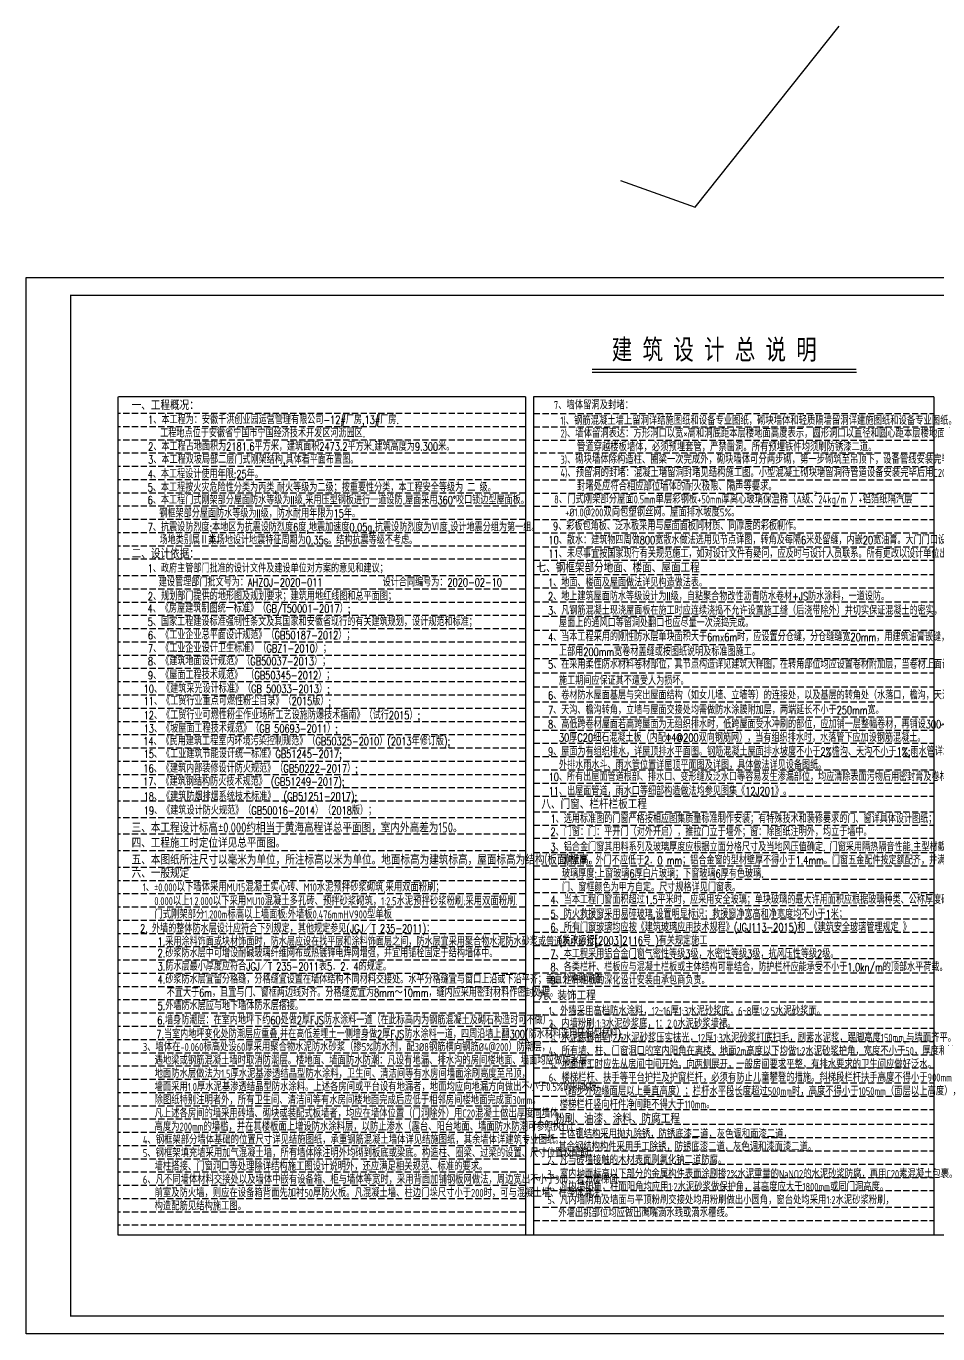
# Model space of a CAD drawing. Extents: x 180850 to 1399066, y 113487 to 334416.
# Drawn here: x 243035 to 279296, y 232804 to 284796 of the extents above; entities that cross this region are included whole.
import ezdxf

# ---------------------------------------------------------------- set-up
doc = ezdxf.new("R2010")
doc.units = 0
doc.header["$LTSCALE"] = 1000
doc.linetypes.add('DASH', pattern=[0.35, 0.25, -0.1])
for name, color, linetype in [('BORDER', 7, 'Continuous'), ('PUB_TITLE', 4, 'Continuous'), ('STAIR', 2, 'Continuous'), ('填充', 251, 'Continuous'), ('文字', 7, 'Continuous')]:
    doc.layers.add(name, color=color, linetype=linetype)
doc.styles.add('C', font='tssdeng.shx', dxfattribs={"height": 3, "bigfont": 'tssdchn.shx'})
doc.styles.add('HZTXT', font='romans.shx', dxfattribs={"width": 0.75, "height": 300, "bigfont": 'HZTXT.shx'})
doc.styles.add('宋体', font='')
doc.styles.get('宋体').set_extended_font_data('SimSun')

msp = doc.modelspace()

# ---------------------------------------------------------------- linework, layer by layer
for p, q in [((269641.14, 277594.07), (275366.38, 284796.14)), ((266672.5, 278653.2), (269641.14, 277594.07))]:
    msp.add_line(p, q)
at = {"color": 2}
msp.add_line((265544.77, 271039.16), (276059.41, 271039.16), dxfattribs=at)
at = {"layer": 'BORDER', "const_width": 53.03}
msp.add_lwpolyline([(244802.28, 233511.01), (244802.28, 274096.86), (301792.18, 274096.86), (301792.18, 233511.01)], close=True, dxfattribs=at)
at = {"layer": 'PUB_TITLE'}
msp.add_lwpolyline([(243034.61, 232803.94), (243034.61, 274803.93), (302499.25, 274803.93), (302499.25, 232803.94)], close=True, dxfattribs=at)
at = {"layer": 'STAIR', "const_width": 53.19}
msp.add_lwpolyline([(265546.62, 271155.77), (276058.57, 271155.77)], dxfattribs=at)
at = {"layer": '填充'}
for p, q in [((246683.79, 270053.23), (246683.79, 236741.92)), ((262890.06, 270053.23), (246710.81, 270053.23)), ((262890.06, 270053.23), (262890.06, 236741.92)), ((263219.39, 270053.23), (263219.39, 236741.92)), ((279131.32, 270053.23), (263219.39, 270053.23)), ((279131.32, 270053.23), (279131.32, 236741.92)), ((246683.79, 236741.92), (294577.04, 236741.92))]:
    msp.add_line(p, q, dxfattribs=at)
at = {"layer": '填充', "linetype": 'DASH'}
for p, q in [((262890.06, 269394.56), (246710.81, 269394.56)), ((263219.39, 269394.56), (279131.32, 269394.56)), ((262890.06, 268867.62), (246710.81, 268867.62)), ((263219.39, 268867.62), (279131.32, 268867.62)), ((262890.06, 268340.68), (246710.81, 268340.68)), ((263219.39, 268340.68), (279131.32, 268340.68)), ((262890.06, 267813.75), (246710.81, 267813.75)), ((279131.32, 267813.75), (263219.39, 267813.75)), ((262890.06, 267286.81), (246710.81, 267286.81)), ((263219.39, 267286.81), (279131.32, 267286.81)), ((262890.06, 266759.87), (246710.81, 266759.87)), ((263219.39, 266759.87), (279131.32, 266759.87)), ((262890.06, 266232.93), (246710.81, 266232.93)), ((263219.39, 266232.93), (279131.32, 266232.93)), ((262890.06, 265705.99), (246710.81, 265705.99)), ((263219.39, 265705.99), (279131.32, 265705.99)), ((262890.06, 265179.06), (246710.81, 265179.06)), ((263219.39, 265179.06), (279131.32, 265179.06)), ((262890.06, 264652.12), (246710.81, 264652.12)), ((263219.39, 264652.12), (279131.32, 264652.12)), ((262890.06, 264125.18), (246710.81, 264125.18)), ((263219.39, 264088.22), (279131.32, 264088.22)), ((262890.06, 263598.24), (246710.81, 263598.24)), ((263219.39, 263561.28), (279131.32, 263561.28)), ((262890.06, 262939.57), (246710.81, 262939.57)), ((263219.39, 262997.38), (279131.32, 262997.38)), ((262890.06, 262412.63), (246710.81, 262412.63)), ((263219.39, 262470.44), (279131.32, 262470.44)), ((262890.06, 261885.69), (246710.81, 261885.69)), ((263219.39, 261906.54), (279131.32, 261906.54)), ((262890.06, 261358.75), (246710.81, 261358.75)), ((263219.39, 261342.64), (279131.32, 261342.64)), ((262890.06, 260831.82), (246710.81, 260831.82)), ((263219.39, 260778.74), (279131.32, 260778.74)), ((262890.06, 260304.88), (246710.81, 260304.88)), ((263219.39, 260214.84), (279131.32, 260214.84)), ((262890.06, 259777.94), (246710.81, 259777.94)), ((263219.39, 259650.94), (279131.32, 259650.94)), ((262890.06, 259251), (246710.81, 259251)), ((263219.39, 259087.04), (279131.32, 259087.04)), ((262890.06, 258724.06), (246710.81, 258724.06)), ((263219.39, 258523.14), (279131.32, 258523.14)), ((262890.06, 258197.13), (246710.81, 258197.13)), ((262890.06, 258197.13), (246710.81, 258197.13)), ((263219.39, 257928.95), (279131.32, 257928.95)), ((262890.06, 257670.19), (246710.81, 257670.19)), ((262890.06, 257143.25), (246710.81, 257143.25)), ((262890.06, 257143.25), (246710.81, 257143.25)), ((263219.39, 257337.53), (279131.32, 257337.53)), ((262890.06, 256616.31), (246710.81, 256616.31)), ((262890.06, 256616.31), (246710.81, 256616.31)), ((263219.39, 256810.59), (279131.32, 256810.59)), ((262890.06, 256089.37), (246710.81, 256089.37)), ((262890.06, 256089.37), (246710.81, 256089.37)), ((263219.39, 256283.65), (279131.32, 256283.65)), ((262890.06, 255562.44), (246710.81, 255562.44)), ((262890.06, 255562.44), (246710.81, 255562.44)), ((263219.39, 255756.71), (279131.32, 255756.71)), ((262890.06, 255035.5), (246710.81, 255035.5)), ((262890.06, 255035.5), (246710.81, 255035.5)), ((263219.39, 255229.78), (279131.32, 255229.78)), ((262890.06, 254508.56), (246710.81, 254508.56)), ((262890.06, 254508.56), (246710.81, 254508.56)), ((263219.39, 254702.84), (279131.32, 254702.84)), ((262890.06, 253981.62), (246710.81, 253981.62)), ((262890.06, 253981.62), (246710.81, 253981.62)), ((263219.39, 254175.9), (279131.32, 254175.9)), ((262890.06, 253322.95), (246710.81, 253322.95)), ((263219.39, 253560.37), (279131.32, 253560.37)), ((263219.39, 253033.43), (279131.32, 253033.43)), ((262890.06, 252664.28), (246710.81, 252664.28)), ((263219.39, 252506.49), (279131.32, 252506.49)), ((262890.06, 252005.6), (246710.81, 252005.6)), ((263219.39, 251936.41), (279131.32, 251936.41)), ((262890.06, 251346.93), (246710.81, 251346.93)), ((263219.39, 251409.48), (279131.32, 251409.48)), ((262890.06, 250819.99), (246710.81, 250819.99)), ((263219.39, 250882.54), (279131.32, 250882.54)), ((262890.06, 250293.05), (246710.81, 250293.05)), ((263219.39, 250355.6), (279131.32, 250355.6)), ((262890.06, 249766.12), (246710.81, 249766.12)), ((263219.39, 249828.66), (279131.32, 249828.66)), ((262890.06, 249239.18), (246710.81, 249239.18)), ((263219.39, 249301.72), (279131.32, 249301.72)), ((262890.06, 248712.24), (246710.81, 248712.24)), ((263219.39, 248774.79), (279131.32, 248774.79)), ((262890.06, 248185.3), (246710.81, 248185.3)), ((263219.39, 248247.85), (279131.32, 248247.85)), ((262890.06, 247658.36), (246710.81, 247658.36)), ((263219.39, 247721.81), (279131.32, 247721.81)), ((262890.06, 247131.43), (246710.81, 247131.43)), ((263219.39, 247153.1), (279131.32, 247153.1)), ((262890.06, 246604.49), (246710.81, 246604.49)), ((263219.39, 246626.17), (279131.32, 246626.17)), ((262890.06, 246077.55), (246710.81, 246077.55)), ((263219.39, 246008.36), (279131.32, 246008.36)), ((262890.06, 245550.61), (246710.81, 245550.61)), ((263219.39, 245481.42), (279131.32, 245481.42)), ((262890.06, 245023.67), (246710.81, 245023.67)), ((263219.39, 244954.48), (279131.32, 244954.48)), ((262890.06, 244496.74), (246710.81, 244496.74)), ((263219.39, 244427.55), (279131.32, 244427.55)), ((262890.06, 243969.8), (246710.81, 243969.8)), ((263219.39, 243900.61), (279131.32, 243900.61)), ((262890.06, 243442.86), (246710.81, 243442.86)), ((263219.39, 243373.67), (279131.32, 243373.67)), ((262890.06, 242915.92), (246710.81, 242915.92)), ((262890.06, 242388.98), (246710.81, 242388.98)), ((263219.39, 242780.11), (279131.32, 242780.11)), ((262890.06, 241862.05), (246710.81, 241862.05)), ((263219.39, 242253.17), (279131.32, 242253.17)), ((262890.06, 241335.11), (246710.81, 241335.11)), ((263219.39, 241726.23), (279131.32, 241726.23)), ((262890.06, 240808.17), (246710.81, 240808.17)), ((263219.39, 241134.18), (279131.32, 241134.18)), ((262890.06, 240281.23), (246710.81, 240281.23)), ((263219.39, 240607.25), (279131.32, 240607.25)), ((262890.06, 239754.29), (246710.81, 239754.29)), ((263219.39, 240080.31), (279131.32, 240080.31)), ((262890.06, 239227.36), (246710.81, 239227.36)), ((263219.39, 239553.37), (279131.32, 239553.37)), ((262890.06, 238700.42), (246710.81, 238700.42)), ((263219.39, 239026.43), (279131.32, 239026.43)), ((262890.06, 238173.48), (246710.81, 238173.48)), ((263219.39, 238499.49), (279131.32, 238499.49)), ((263219.39, 238499.49), (279131.32, 238499.49)), ((262890.06, 237646.54), (246710.81, 237646.54)), ((263219.39, 237840.82), (279131.32, 237840.82)), ((262890.06, 237119.6), (246710.81, 237119.6)), ((263219.39, 237313.88), (279131.32, 237313.88))]:
    msp.add_line(p, q, dxfattribs=at)

# ---------------------------------------------------------------- texts
at = {"color": 6, "style": 'HZTXT', "width": 0.75}
for s, height, p in [('1、本工程为：安徽千洪创业园运营管理有限公司-12#厂房,13#厂房.', 318.1818, (247887.86, 268984.07)), ('工程地点位于安徽省宁国市宁国经济技术开发区河沥园区.', 318.1818, (248368.19, 268449.22)), ('2、本工程占地面积为2181.6平方米，建筑面积2473.2平方米.建筑高度为9.300米。', 318.1818, (247887.86, 267920.25)), ('3、本工程双坡局部二层门式刚架结构,具体看平面布置图。', 318.1818, (247887.86, 267401.77)), ('4、本工程设计使用年限:25年。', 318.1818, (247868.7, 266827.39)), ('5、本工程按火灾危险性分类为丙类,耐火等级为二级；按重要性分类，本工程安全等级为 二 级。', 318.1818, (247868.7, 266294.05)), ('场地类别属Ⅱ类。', 318.182, (248339.09, 264202.55))]:
    msp.add_text(s, height=height, dxfattribs=at).set_placement(p)
at = {"style": 'HZTXT', "width": 0.75}
for s, p in [('6、本工程门式刚架部分屋面防水等级为II级,采用压型钢板进行一道设防.屋面采用360°咬口锁边型屋面板。', (247868.7, 265792.73)), ('钢框架部分屋面防水等级为II级，防水耐用年限为15年。', (248331.97, 265264.74)), ('7、抗震设防烈度:本地区为抗震设防烈度6度,地震加速度0.05g,抗震设防烈度为Ⅵ度,设计地震分组为第一组。', (247868.7, 264714.01)), ('9、彩板包角板、泛水板采用与屋面面板同材质、同厚度的彩板制作。', (263993.69, 264757.28)), ('本场地设计地震特征周期为0.35s。结构抗震等级不考虑。', (250289.96, 264202.55)), ('10、散水：建筑物四周做800宽散水做法选用见节点详图，转角及每隔6米处留缝，内嵌20宽油膏。大门门口设坡道做法见节点详图。', (263808.85, 264201.62)), ('11、未尽事宜按国家现行有关规范施工，如对设计文件有疑问，应及时与设计人员联系。所有更改以设计单位出具变更联系单为准。', (263808.85, 263660.57)), ('1、政府主管部门批准的设计文件及建设单位对方案的意见和建议；', (247868.7, 263078.4)), ('1、地面、楼面及屋面做法详见构造做法表。', (263790.55, 262516.34)), ('2、规划部门提供的地形图及规划要求；建筑用地红线图和总平面图；', (247875.2, 261969.63)), ('2、地上建筑屋面防水等级设计为II级，自粘聚合物改性沥青防水卷材+JS防水涂料，一道设防。', (263790.55, 261968.78)), ('3、凡钢筋混凝土现浇屋面板在施工时应连续浇捣不允许设置施工缝（后浇带除外）并切实保证混凝土的密实，', (263790.55, 261400.69)), ('5、国家工程建设标准强制性条文及其国家和安徽省现行的有关建筑规划，设计规范和标准；', (247868.7, 260948.95)), ('屋面上的通风口等留洞处翻口也应尽量一次浇捣完成。', (264226.67, 260906.13)), ('6、《工业企业总平面设计规范》（GB50187-2012）；', (247878.09, 260421.18)), ('4、当本工程采用的刚性防水层单块面积大于6mx6m时，应设置分仓缝，分仓缝缝宽20mm，用建筑油膏嵌缝，', (263790.55, 260346.81)), ('7、《工业企业设计卫生标准》（GBZ1-2010）；', (247878.09, 259898.79)), ('上部用200mm宽卷材盖缝或按图纸说明及标准图施工。', (264226.67, 259759.71)), ('8、《建筑地面设计规范》（GB50037-2013）；', (247878.09, 259387.93)), ('5、在采用柔性防水材料卷材部位，其节点构造详见建筑大样图，在转角部位均应设置卷材附加层，当卷材上面设计不需要保护层时，', (263790.55, 259255.97)), ('9、《屋面工程技术规范》 （GB50345-2012）；', (247878.09, 258828.03)), ('施工期间应保证其不遭受人为损坏。', (264226.67, 258611.46)), ('10、《建筑采光设计标准》（GB 50033-2013）;', (247708.73, 258288.93)), ('11、《工贸行业重点可燃性粉尘目录》（2015版）;', (247708.73, 257801.57)), ('6、卷材防水屋面基层与突出屋面结构（如女儿墙、立墙等）的连接处，以及基层的转角处（水落口，檐沟，天沟等）均应做成圆弧。', (263790.55, 258030.9)), ('12、《工贸行业可燃性粉尘作业场所工艺设施防爆技术指南》（试行2015）;', (247708.73, 257238.07)), ('7、天沟、檐沟转角，立墙与屋面交接处均需做防水涂膜附加层，两端延长不小于250mm宽。', (263790.55, 257444.3)), ('13、《坡屋面工程技术规范》（GB 50693-2011）;', (247708.73, 256711.13)), ('8、高低跨卷材屋面若高跨屋面为无组织排水时，低跨屋面受水冲刷的部位，应加铺一层整幅卷材，再铺设300~500mm宽，', (263790.55, 256880.4)), ('14、《民用建筑工程室内环境污染控制规范》（GB50325-2010）(2013年修订版);', (247690.1, 256206.3)), ('30厚C20细石混凝土板（内配Φ4@200双向钢筋网），当有组织排水时，水落管下应加设钢筋混凝土。', (264226.67, 256348.88)), ('9、屋面为有组织排水，详屋顶排水平面图。钢筋混凝土屋面排水坡度不小于2%%%檐沟、天沟不小于1%%%;雨水管详水施图纸。', (263790.55, 255796.11)), ('外排水雨水斗、雨水管位置详屋顶平面图及详图，具体做法详见设备图纸。', (264226.67, 255264.59)), ('10、所有出屋面管道根部、排水口、变形缝及泛水口等容易发生渗漏部位，均应清除表面污物后用密封膏及卷材附加增强处理。', (263814.6, 254787.62)), ('11、出屋面管道，雨水口等细部构造做法均参见图集《12J201》。', (263814.6, 254225.56)), ('1、选用标准图的门窗严格按相应图集质量标准制作安装；有特殊技术和装修要求的门、窗详具体设计图纸；', (263890.99, 253117.11)), ('2、门窗：门：平开门（对外开启），推拉门立于墙外；窗：除图纸注明外，均立于墙中。', (263890.99, 252599.84)), ('5、防火救援窗采用易碎玻璃,设置明显标识；救援窗净宽高和净宽度均不小于1米；', (263890.99, 249335.83)), ('6、所有门窗玻璃均应按《建筑玻璃应用技术规程》(JGJ113-2015)和 《建筑安全玻璃管理规定 》', (263890.99, 248808.9)), ('(发改运行[2003]2116号 )有关规定施工', (264211, 248281.96)), ('7、本工程采用铝合金门窗气密性等级3级，水密性等级3级，抗风压性等级2级。', (263890.99, 247755.02)), ('8、各类栏杆、栏板应与混凝土栏板或主体结构可靠结合，防护栏杆应能承受不小于1.0kn/m的顶部水平荷载。', (263890.99, 247228.08)), ('9、栏杆栏板的深化设计安装由承包商负责。', (263890.99, 246701.14))]:
    msp.add_text(s, height=318.1818, dxfattribs=at).set_placement(p)
at = {"color": 1, "style": 'HZTXT', "width": 0.75}
for s, p in [('建设管理部门批文号为：AHZOJ-2020-011            设计合同编号为：2020-02-10          ', (248312.49, 262522.15)), ('2. 外墙的整体防水层设计应符合下列规定，其他规定参见(JGJ／T 235-2011)：', (247568.4, 248763.94)), ('1.采用涂料饰面或块材饰面时，防水层应设在找平层和涂料饰面层之间，防水层宜采用聚合物水泥防水砂浆或普通防水砂浆；', (248261.57, 248238.84)), ('2.砂浆防水层中可增设耐碱玻璃纤维网布或热镀锌电焊网增强，并宜用锚栓固定于结构墙体中。', (248261.57, 247778.52)), ('3.防水层最小厚度应符合JGJ／T 235-2011表5．2．4的规定。 ', (248261.57, 247250.22)), ('4.砂浆防水层宜留分格缝，分格缝宜设置在墙体结构不同材料交接处。水平分格缝宜与窗口上沿或下沿平齐；垂直分格缝间距', (248261.57, 246735.02)), ('不宜大于6m，且宜与门、窗框两边线对齐。分格缝宽宜为8mm～10mm，缝内应采用密封材料作密封处理。', (248626.35, 246206.72)), ('5.外墙防水层应与地下墙体防水层搭接。', (248261.57, 245678.42)), ('6.墙身防潮层：在室内地坪下约60处做2厚FJS防水涂料一道（在此标高内为钢筋混凝土及砌石构造时可不做）,', (248250.35, 245115.53)), ('7.当室内地坪变化处防潮层应重叠,并在高低差埋土一侧墙身做2厚FJS防水涂料一道，四周沿墙上翻300(防水材料选用环保型材料).', (248209.02, 244564.02))]:
    msp.add_text(s, height=318.1818, dxfattribs=at).set_placement(p)
at = {"color": 3, "style": 'HZTXT', "width": 0.75}
for s, p in [('4、《房屋建筑制图统一标准》（GB/T50001-2017）;', (247865.94, 261482.1)), ('15、《工业建筑节能设计统一标准》GB51245-2017;', (247707.45, 255700.06, -1550.5)), ('16、《建筑内部装修设计防火规范》（GB50222-2017）;', (247699.34, 255123.89)), ('17、《建筑钢结构防火技术规范》 (GB51249-2017);', (247687.23, 254601.99)), ('18、《建筑防烟排烟系统技术标准》  (GB51251-2017);', (247706.71, 254012.22, -1550.5)), ('19、《建筑设计防火规范》（GB50016-2014）（2018版）；', (247714.54, 253451.32)), ('3、铝合金门窗其用料系列及玻璃厚度应根据立面分格尺寸及当地风压值确定. 门窗采用隔热隔音性能.主型材截面主要受力部位 基材最小实', (263890.99, 251999.49)), ('测壁厚，外门不应低于2．0 mm；铝合金窗的型材壁厚不得小于1.4mm。门窗五金配件按定额配齐，并满足相应的设计规范。', (264393.99, 251472.55)), ('玻璃厚度:上窗玻璃6厚白片玻璃；下窗玻璃6厚有色玻璃.', (264348.01, 250945.12)), ('门、窗框颜色为甲方自定。尺寸规格详见门窗表。', (264348.01, 250397.27)), ('4、当本工程门窗面积超过1.5平米时，应采用安全玻璃；单块玻璃的最大许用面积应根据玻璃种类、公称厚度确定并应满足规范的相关要求。', (263890.99, 249903.81))]:
    msp.add_text(s, height=318.1818, dxfattribs=at).set_placement(p)
at = {"layer": 'BORDER', "style": '宋体', "width": 0.75}
msp.add_text('建 筑 设 计 总 说 明', height=797.8387, dxfattribs=at).set_placement((266325.36, 271543.94))
at = {"layer": '文字', "color": 3, "style": 'C', "width": 0.8}
for s, height, p in [('一、工程概况：', 397.765, (247229.79, 269530.64)), ('8、门式刚架部分屋面0.5mm单层彩钢板+50mm厚离心玻璃保温棉（A级、24kg/m ）+铝箔纸隔汽层', 318.2117, (264035.99, 265821.32)), ('+%%C1.0@200双向包塑钢丝网。屋面排水坡度5%%%。', 318.2117, (264472.88, 265302.21)), ('二、设计依据：', 397.765, (247229.79, 263629.99)), ('七、钢框架部分地面、楼面、屋面工程', 397.7646, (263332.99, 263074.37)), ('八、门窗、栏杆栏板工程', 397.7646, (263526.95, 253671.13)), ('三、本工程设计标高±0.000约相当于黄海高程详总平面图，室内外高差为150。', 397.7646, (247229.79, 252737.3)), ('四、工程施工时定位详见总平面图。', 397.7646, (247229.79, 252132.51)), ('五、本图纸所注尺寸以毫米为单位，所注标高以米为单位。地面标高为建筑标高，屋面标高为结构(板面)标高。', 397.7646, (247229.79, 251459.42)), ('六、一般规定', 397.765, (247229.79, 250930.17)), ('门式刚架部分1.200m标高以上墙面板:外墙板0.476mmHV900型单板', 318.2117, (248134.46, 249320.68)), ('九、装饰工程', 397.765, (263401.67, 246065.66)), ('十、粉刷、油漆、涂料、防腐工程', 397.7646, (263311.49, 241168.47))]:
    msp.add_text(s, height=height, dxfattribs=at).set_placement(p)
at = {"layer": '文字', "style": 'C', "width": 0.8}
for s, height, p in [('7、墙体留洞及封堵：', 318.212, (264023.82, 269568.61)), ('1)、钢筋混凝土墙上留洞详结施图纸和设备专业图纸，砌块墙体和轻质隔墙留洞详建施图纸和设备专业图纸。', 318.2117, (264281.92, 268948.9)), ('2)、墙体留洞表达：方形洞口以宽×高和洞底距本层楼地面高度表示，圆形洞口以直径和圆心距本层楼地面高度表示，', 318.2117, (264286.93, 268441.76)), ('管道穿越楼板墙体，必须预埋套管，严禁凿洞。所有预埋铁件均须刷防锈漆二道。', 318.2117, (264942.92, 267898.95)), ('3)、砌块墙体除构造柱、圈梁一次完成外，砌块墙体可分两步砌，第一步砌筑至吊顶下，设备管线安装完毕后再砌筑至板底或梁底。', 318.2117, (264286.93, 267401.93)), ('4)、预留洞的封堵：混凝土墙留洞封堵见结构施工图。小型混凝土砌块墙留洞待管道设备安装完毕后用C20细石混凝土填实。', 318.2117, (264286.93, 266875)), ('封堵处应符合相应部位墙体的耐火极限、隔声等要求。', 318.2117, (264942.92, 266332.18)), ('2', 184.96, (274368.48, 266121.47)), ('1、%%P0.000以下墙体采用MU15混凝土实心砖、M10水泥预拌砂浆砌筑,采用双面粉刷；', 318.2117, (247670.2, 250395.48)), ('0.000以上1.2.000以下采用MU10混凝土多孔砖、预拌砂浆砌筑，1:2.5水泥预拌砂浆粉刷;采用双面粉刷.', 318.2117, (248134.46, 249847.62)), ('1、外墙采用高档防水涂料，12~16厚1:3水泥砂浆底，6~8厚1:2.5水泥砂浆面。', 318.2117, (263819.88, 245482.28)), ('2、内墙粉刷:1:3水泥砂浆底，1：2.0水泥砂浆墙裙。', 318.2117, (263819.88, 244983.03)), ('3、墙体在-0.060标高处设60厚采用聚合物水泥防水砂浆（掺5%%%防水剂，配3%%C8钢筋横向钢筋%%C4@200）防潮层，', 318.2117, (247677.92, 244046.39)), ('3、水泥踢脚8厚1:2.5水泥砂浆压实抹光，12厚1:3水泥砂浆打底扫毛，刷素水泥浆，踢脚高度150mm,与墙面齐平。', 318.2117, (263819.88, 244414.94)), ('遇地梁或钢筋混凝土墙时取消防潮层。楼地面、墙面防水防潮：凡设有地漏、排水沟的房间楼地面、墙面均应做防水层。', 318.2117, (248142.17, 243515.8)), ('4、所有墙、柱、门窗洞口的室内阳角在离楼、地面2m高度以下均做1:2水泥砂浆护角，宽度不小于50，厚度和墙面粉刷厚度一致。', 318.2117, (263819.88, 243888)), ('地面防水层做法为1.5厚水泥基渗透结晶型防水涂料，卫生间、清洁间等有水房间墙面涂刷高度至吊顶，', 318.2117, (248142.17, 242988.86)), ('5、地面施工时应先从房间中间开始，向两侧展开，一般房间要求平整，有排水要求的卫生间应做好泛水。', 318.2117, (263819.88, 243361.07)), ('墙面采用1.0厚水泥基渗透结晶型防水涂料。上述各房间或平台设有地漏者，地面均应向地漏方向做出不小于0.5%%%的排水坡。', 318.2117, (248142.17, 242461.93)), ('6、楼梯栏杆、扶手等平台护拦及护窗栏杆，必须有防止儿童攀登的措施。斜梯段栏杆扶手高度不得小于900mm', 318.2117, (263819.88, 242834.13)), ('除图纸特别注明者外，所有卫生间、清洁间等有水房间楼地面完成后应低于相邻房间楼地面完成面30mm。', 318.2117, (248142.17, 241934.99)), ('（踏步外边缘面层以上垂直高度）；栏杆水平段长度超过500mm时，高度不得小于1050mm（面层以上高度），', 318.2117, (264256, 242291.52)), ('凡上述各房间的墙采用砖墙、砌块或装配式板墙者，均应在墙体位置（门洞除外）用C20混凝土做出厚度同墙体，', 318.2117, (248142.17, 241408.05)), ('楼梯栏杆竖向杆件净间距不得大于110mm。', 318.2117, (264256, 241764.58)), ('高度为200mm的墙槛，并在其楼板面上增设防水涂料层，以防止渗水（露台、阳台地面、墙面防水防潮可参照执行）。', 318.2117, (248142.17, 240881.11)), ('1、主体钢结构采用抛丸除锈，防锈底漆二道，灰色调和面漆二道，', 318.2117, (263764.3, 240588.17)), ('4、钢框架部分墙体基础的位置尺寸详见结施图纸，承重钢筋混凝土墙体详见结施图纸，其余墙体详建筑专业图纸。', 318.2117, (247677.92, 240357.82)), ('其余钢结构构件采用手工除锈，防锈底漆二道，灰色调和漆面漆二道。', 318.2117, (264200.42, 240082.87)), ('5、钢框架填充墙采用加气混凝土墙，所有墙体除注明外均砌到板底或梁底。构造柱、圈梁、过梁的设置、尺寸位置及配筋，', 318.2117, (247677.92, 239830.88)), ('2、凡与砖墙接触的木材表面刷氟化钠二道防腐。', 318.2117, (263764.3, 239555.68)), ('墙柱搭接、门窗洞口等处理除详结构施工图设计说明外，还应满足相关规范、标准的要求。', 318.2117, (248142.17, 239300.3)), ('3、室内地面标高以下部分的金属构件表面涂刷掺2%%%水泥重量的NaNO%%1422%%143的水泥砂浆防腐，再用C20素混凝土包裹。', 318.2117, (263764.3, 238999.79)), ('6、凡不同墙体材料交接处以及墙体中嵌有设备箱、柜与墙体等宽时，采用背面加铺钢板网做法，周边宽出不小于300，若为楼梯间、', 318.2117, (247677.92, 238777.01)), ('4、凡内墙阳角，柱面阳角均应用1:2水泥砂浆做保护角，其高度应大于1800mm或同门洞高度。', 318.2117, (263764.3, 238489.07)), ('前室及防火墙，则应在设备箱背面先加衬50厚防火板。凡混凝土墙、柱边门垛尺寸小于200时，可与混凝土墙、柱整体浇注，', 318.2117, (248142.17, 238246.42)), ('5、凡内墙阴角及墙面与平顶粉刷交接处均用粉刷做出小圆角，窗台处均采用1:2水泥砂浆粉刷，', 318.2117, (263764.3, 237962.13)), ('构造配筋见结构施工图。', 318.2117, (248142.17, 237719.48)), ('外墙出挑部位均应做出鹰嘴滴水线或滴水槽线。', 318.2117, (264200.42, 237448.18))]:
    msp.add_text(s, height=height, dxfattribs=at).set_placement(p)

doc.saveas('drawing.dxf')
